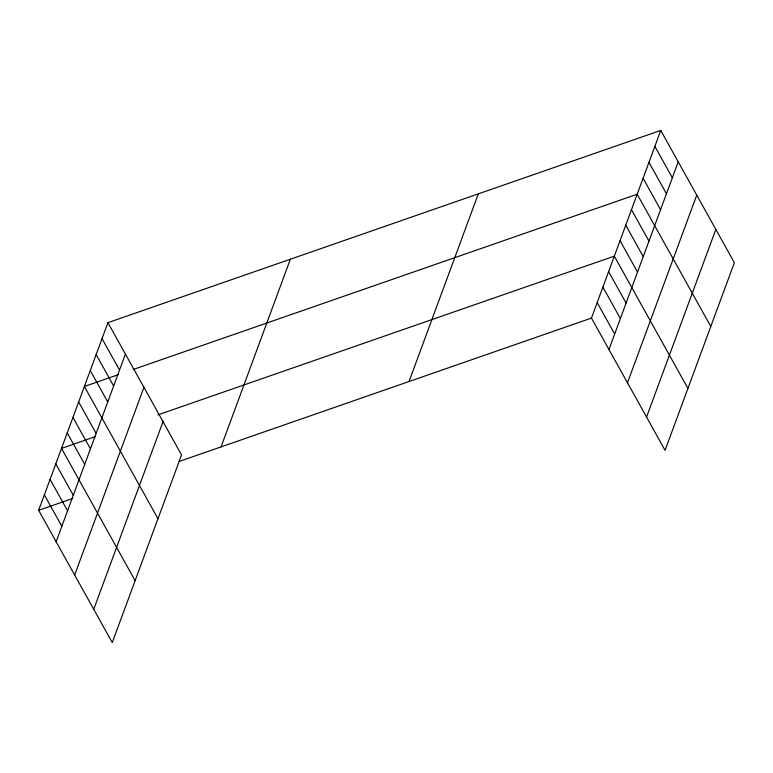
<?xml version="1.0" encoding="UTF-8"?>
<svg xmlns="http://www.w3.org/2000/svg" width="773" height="773" viewBox="0 0 773 773"><rect width="100%" height="100%" fill="white"/><g stroke="black" fill="none" stroke-linecap="round" stroke-linejoin="round"><path stroke-width="1.16" d="M107.93 322.67L181.539 454.92L112.259 642.576L38.65 510.325L107.93 322.67L660.741 130.424L734.35 262.675L665.07 450.33L591.461 318.08L660.741 130.424M56.139 541.747L125.41 354.082M74.652 575.025L143.933 387.36M93.736 609.308L163.016 421.643M221.078 446.891L290.358 259.226M409.033 381.524L478.313 193.859M608.95 349.502L678.23 161.837M627.473 382.78L696.753 195.115M646.557 417.062L715.827 229.397M118.366 374.654L84.373 386.471L157.982 518.722M133.091 369.533L637.184 194.226L710.793 326.477M95.504 436.581L61.511 448.398L135.12 580.649M157.827 414.908L614.322 256.153L687.931 388.404M38.65 510.325L72.643 498.508M179.152 461.471L591.461 318.08M654.857 146.377L672.336 177.79M648.962 162.32L666.452 193.743M643.078 178.273L660.567 209.696M631.473 209.705L648.962 241.128M625.753 225.194L643.242 256.607M620.043 240.674L637.532 272.096M608.612 271.642L626.101 303.055M602.892 287.121L620.381 318.534M597.181 302.601L614.67 334.023M102.036 338.622L119.525 370.035M96.152 354.565L113.641 385.988M90.257 370.518L107.747 401.941M78.653 401.95L96.142 433.373M72.942 417.439L90.431 448.852M67.222 432.919L84.711 464.331M55.791 463.887L73.28 495.3M50.081 479.366L67.57 510.779M44.361 494.846L61.85 526.268"/></g></svg>
